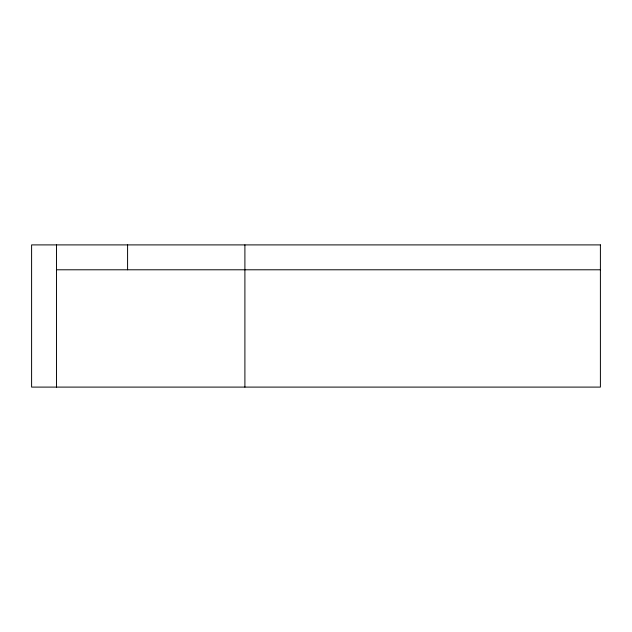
<?xml version="1.0" encoding="UTF-8"?>
<svg xmlns="http://www.w3.org/2000/svg" width="632" height="632" viewBox="0 0 632 632"><rect width="100%" height="100%" fill="white"/><g stroke="black" fill="none" stroke-linecap="round" stroke-linejoin="round"><path stroke-width="0.95" d="M56.485 269.785L600.4 269.785M244.9 244.9L244.9 387.1M127.585 244.9L127.585 269.785M56.485 244.9L56.485 387.1M600.4 244.9L31.6 244.9L31.6 387.1L600.4 387.1L600.4 244.9"/></g></svg>
